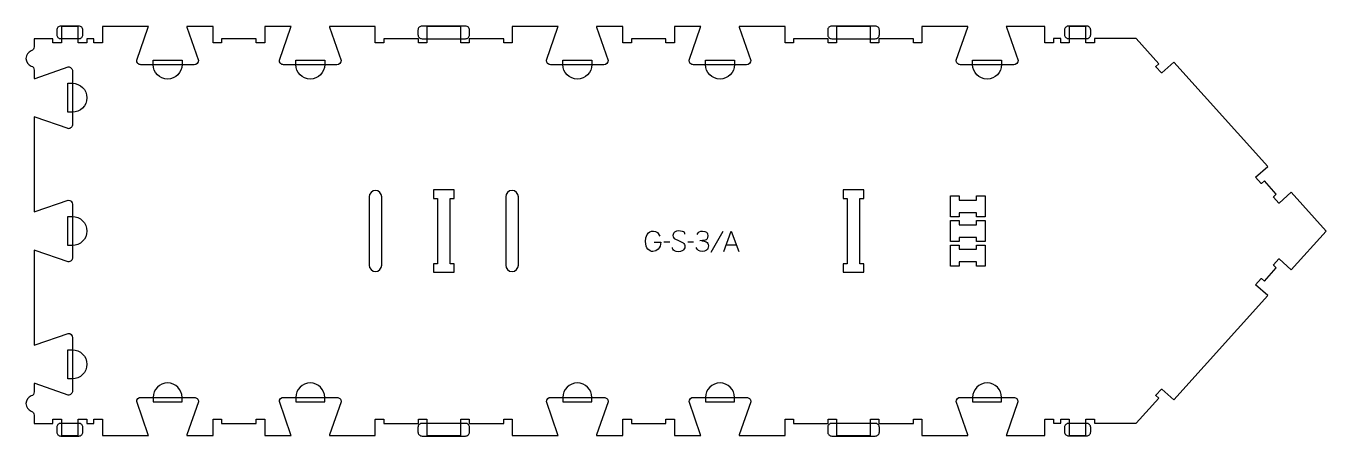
# Model space of a CAD drawing. Header units: millimetres. Extents: x -905 to 999, y -300 to 300.
import ezdxf

# ---------------------------------------------------------------- set-up
doc = ezdxf.new("R2010")
doc.units = ezdxf.units.MM
for name, color, linetype, true_color in [('1_ANYTOOL_1MMDEEP_LABELS_S', 2, 'Continuous', 0xffff00), ('3_ANYTOOL_CUTTHROUGH_INSID', 4, 'Continuous', 0x00ffff), ('4_ANYTOOL_CUTTHROUGH_OUTSI', 5, 'Continuous', 0x0000ff), ('5_ANYTOOL_HALF_MILL_9MM_IN', 3, 'Continuous', 0x00ff00)]:
    doc.layers.add(name, color=color, linetype=linetype, true_color=true_color)

msp = doc.modelspace()

# ---------------------------------------------------------------- linework, layer by layer
at = {"layer": '1_ANYTOOL_1MMDEEP_LABELS_S'}
for p, q in [((37.7, -16.1), (28.9, -16.2)), ((72.7, -16.1), (64, -16.2)), ((115.3, -0.5), (98.1, -31.2)), ((120.4, -20.4), (135.4, -20.4))]:
    msp.add_line(p, q, dxfattribs=at)
for points in [[(14.8, -16.2), (24.6, -16.2), (23.6, -22.2), (22.4, -24.5), (20.8, -26.5), (17.2, -29.1), (13.2, -30), (11.1, -29.8), (9.2, -29.2), (5.6, -26.5), (4.1, -24.5), (3, -22), (2.2, -15.5), (2.8, -10.2), (4.8, -5.1), (6.4, -2.8), (8.4, -1.3), (10.9, -0.3), (13.9, 0), (17.1, -0.6), (19.7, -2.3), (23.4, -7.4)], [(59.9, -4.6), (59.7, -3.2), (59.1, -2.1), (58.1, -1.2), (56.6, -0.6), (50.5, 0.3), (47.6, -0.1), (44.9, -1.5), (43.8, -2.5), (43.1, -3.7), (42.6, -5.1), (42.4, -6.7), (42.6, -8.3), (43.1, -9.7), (44, -10.8), (51.4, -14.6), (57.5, -17.5), (58.6, -18.5), (59.4, -19.7), (59.8, -21.2), (59.6, -24.7), (58.9, -26.2), (58, -27.5), (56.7, -28.5), (53.7, -29.9), (50.5, -30.3), (47.3, -30), (44.5, -28.8), (43.3, -27.9), (42.4, -26.8), (41.9, -25.6), (41.7, -24.1)], [(77.7, -4.9), (79.2, -2.8), (81, -1.2), (83.3, -0.3), (85.9, 0), (89, -0.5), (91.4, -1.9), (92.3, -2.9), (93, -4.2), (93.5, -7.2), (93.2, -9.7), (92.3, -11.5), (91, -12.7), (89.5, -13.5), (82, -14.2)], [(117, -30), (127.9, 0), (138.9, -30)], [(84.8, -14.2), (88.2, -14.8), (91.3, -16), (92.6, -16.9), (93.5, -18.1), (94.1, -19.7), (94.3, -21.6), (93.6, -25.4), (92.9, -26.9), (91.8, -28), (88.8, -29.5), (85, -30), (82.2, -29.6), (79.8, -28.6), (78, -26.8), (76.6, -24.3)]]:
    msp.add_lwpolyline(points, dxfattribs=at)
at = {"layer": '3_ANYTOOL_CUTTHROUGH_INSID'}
for points in [[(-383.9, -50), (-383.9, 50, 1), (-402.4, 50), (-402.4, -50, 1)], [(-202.4, -50, 1), (-183.9, -50), (-183.9, 50, 1), (-202.4, 50)]]:
    msp.add_lwpolyline(points, format="xyb", close=True, dxfattribs=at)
for points in [[(-277.9, 60.2), (-308.4, 60.2), (-308.4, 47.7), (-302.4, 47.7), (-302.4, -47.8), (-308.4, -47.8), (-308.4, -60.3), (-277.9, -60.3), (-277.9, -47.8), (-283.9, -47.8), (-283.9, 47.7), (-277.9, 47.7)], [(291.6, 60.2), (291.6, 47.7), (297.6, 47.7), (297.6, -47.8), (291.6, -47.8), (291.6, -60.3), (322.1, -60.3), (322.1, -47.8), (316.1, -47.8), (316.1, 47.7), (322.1, 47.7), (322.1, 60.2)], [(499.5, 51.2), (499.5, 20.7), (487, 20.7), (487, 26.7), (461.5, 26.7), (461.5, 20.7), (449, 20.7), (449, 51.2), (461.5, 51.2), (461.5, 45.2), (487, 45.2), (487, 51.2)], [(499.5, 15.2), (499.5, -15.3), (487, -15.3), (487, -9.3), (461.5, -9.3), (461.5, -15.3), (449, -15.3), (449, 15.2), (461.5, 15.2), (461.5, 9.2), (487, 9.2), (487, 15.2)], [(499.5, -20.8), (499.5, -51.3), (487, -51.3), (487, -45.3), (461.5, -45.3), (461.5, -51.3), (449, -51.3), (449, -20.8), (461.5, -20.8), (461.5, -26.8), (487, -26.8), (487, -20.8)]]:
    msp.add_lwpolyline(points, close=True, dxfattribs=at)
at = {"layer": '4_ANYTOOL_CUTTHROUGH_OUTSI'}
msp.add_lwpolyline([(-891.5, 223.2), (-843.2, 240.1), (-843.1, 240.1, -0.414214), (-836.9, 233.9), (-836.9, 155.9, -0.414214), (-843.1, 149.6), (-843.2, 149.7), (-891.5, 166.6), (-892.9, 166.8), (-892.9, 28.1), (-891.5, 28.3), (-843.1, 45.2), (-840.8, 44.8), (-838.7, 43.4), (-837.3, 41.3), (-836.9, 39), (-836.9, -39, -0.419618), (-843.2, -45.2), (-891.5, -28.3), (-892.9, -28.1), (-892.9, -166.8), (-891.5, -166.6), (-843.1, -149.7), (-840.8, -150.1), (-838.7, -151.5), (-837.3, -153.6), (-836.9, -155.9), (-836.9, -233.9, -0.419618), (-843.2, -240.1), (-891.5, -223.2), (-892.9, -223), (-892.9, -235.4, -0.317837), (-897.1, -241.3, 0.707107), (-897.1, -263.5, -0.317837), (-892.9, -269.3), (-892.9, -281.3), (-865.4, -281.3), (-865.4, -275.5, -0.414214), (-865.1, -275.3), (-853.1, -275.3, -0.414214), (-852.9, -275.5), (-852.9, -299.3), (-828.4, -299.3), (-828.4, -275.5, -0.414214), (-828.1, -275.3), (-816.1, -275.3, -0.414214), (-815.9, -275.5), (-815.9, -281.3), (-805.4, -281.3), (-805.4, -275.5, -0.414214), (-805.1, -275.3), (-793.1, -275.3, -0.414214), (-792.9, -275.5), (-792.9, -299.3), (-725.7, -299.3), (-725.9, -297.9), (-742.8, -249.5), (-742.4, -247.2), (-741, -245.1), (-738.9, -243.7), (-736.6, -243.3), (-658.6, -243.3, -0.419618), (-652.4, -249.6), (-669.3, -297.9), (-669.5, -299.3), (-630.9, -299.3), (-630.9, -275.5, -0.414214), (-630.6, -275.3), (-618.6, -275.3, -0.414214), (-618.4, -275.5), (-618.4, -281.3), (-567.9, -281.3), (-567.9, -275.5, -0.414214), (-567.6, -275.3), (-555.6, -275.3, -0.414214), (-555.4, -275.5), (-555.4, -299.3), (-516.8, -299.3), (-517, -297.9), (-533.9, -249.5), (-533.5, -247.2), (-532.1, -245.1), (-530, -243.7), (-527.7, -243.3), (-449.7, -243.3, -0.419618), (-443.5, -249.6), (-460.4, -297.9), (-460.6, -299.3), (-393.4, -299.3), (-393.4, -275.5, -0.414214), (-393.1, -275.3), (-381.1, -275.3, -0.414214), (-380.9, -275.5), (-380.9, -281.3), (-330.4, -281.3), (-330.4, -275.5, -0.414214), (-330.1, -275.3), (-318.1, -275.3, -0.414214), (-317.9, -275.5), (-317.9, -299.3), (-268.4, -299.3), (-268.4, -275.5, -0.414214), (-268.1, -275.3), (-256.1, -275.3, -0.414214), (-255.9, -275.5), (-255.9, -281.3), (-205.4, -281.3), (-205.4, -275.5, -0.414214), (-205.1, -275.3), (-193.1, -275.3, -0.414214), (-192.9, -275.5), (-192.9, -299.3), (-125.7, -299.3), (-125.9, -297.9), (-142.8, -249.5), (-142.4, -247.2), (-141, -245.1), (-138.9, -243.7), (-136.6, -243.3), (-58.6, -243.3, -0.419618), (-52.4, -249.6), (-69.3, -297.9), (-69.5, -299.3), (-30.9, -299.3), (-30.9, -275.5, -0.414214), (-30.6, -275.3), (-18.6, -275.3, -0.414214), (-18.4, -275.5), (-18.4, -281.3), (32.1, -281.3), (32.1, -275.5, -0.414214), (32.4, -275.3), (44.4, -275.3, -0.414214), (44.6, -275.5), (44.6, -299.3), (83.2, -299.3), (83, -297.9), (66.1, -249.5), (66.5, -247.2), (67.9, -245.1), (70, -243.7), (72.3, -243.3), (150.3, -243.3, -0.419618), (156.5, -249.6), (139.6, -297.9), (139.4, -299.3), (206.6, -299.3), (206.6, -275.5, -0.414214), (206.9, -275.3), (218.9, -275.3, -0.414214), (219.1, -275.5), (219.1, -281.3), (269.6, -281.3), (269.6, -275.5, -0.414214), (269.9, -275.3), (281.9, -275.3, -0.414214), (282.1, -275.5), (282.1, -299.3), (331.6, -299.3), (331.6, -275.5, -0.414214), (331.9, -275.3), (343.9, -275.3, -0.414214), (344.1, -275.5), (344.1, -281.3), (394.6, -281.3), (394.6, -275.5, -0.414214), (394.9, -275.3), (406.9, -275.3, -0.414214), (407.1, -275.5), (407.1, -299.3), (474.3, -299.3), (474.1, -297.9), (457.2, -249.5), (457.6, -247.2), (459, -245.1), (461.1, -243.7), (463.4, -243.3), (541.4, -243.3, -0.419618), (547.6, -249.6), (530.7, -297.9), (530.5, -299.3), (587.2, -299.2), (587.2, -275.5, -0.414213), (587.4, -275.2), (599.4, -275.2, -0.414215), (599.7, -275.5), (599.7, -281.2), (610.2, -281.2), (610.2, -275.5, -0.414214), (610.4, -275.2), (622.4, -275.2, -0.414214), (622.7, -275.5), (622.7, -299.2), (647.2, -299.2), (647.2, -275.5, -0.414214), (647.4, -275.2), (659.4, -275.2, -0.414214), (659.7, -275.5), (659.7, -281.2), (720.8, -281.2), (754, -244.4), (749.7, -240.5, -0.414214), (749.7, -240.2), (757.7, -231.3, -0.414213), (758.1, -231.2), (775.7, -247.1), (913.4, -94.2), (895.7, -78.8), (895.7, -78.7), (895.7, -78.6), (895.7, -78.5), (903.8, -69.6, -0.414214), (904.1, -69.6), (908.4, -73.4), (925.9, -53.9), (921.6, -50.1, -0.41422), (921.6, -49.7), (929.6, -40.8, -0.414207), (930, -40.8), (947.6, -56.7), (998.7, 0), (947.6, 56.7), (930, 40.8, -0.414231), (929.6, 40.8), (921.6, 49.7, -0.414196), (921.6, 50.1), (925.9, 53.9), (908.4, 73.4), (904.1, 69.6, -0.414214), (903.8, 69.6), (895.7, 78.5), (895.7, 78.6), (895.7, 78.7), (895.7, 78.8), (913.4, 94.2), (775.7, 247.1), (758.1, 231.2, -0.414213), (757.7, 231.3), (749.7, 240.2, -0.414214), (749.7, 240.5), (754, 244.4), (720.8, 281.3), (659.7, 281.3), (659.7, 275.5, -0.414214), (659.4, 275.3), (647.4, 275.3, -0.414214), (647.2, 275.5), (647.2, 299.3), (622.7, 299.3), (622.7, 275.5, -0.414214), (622.4, 275.3), (610.4, 275.3, -0.414214), (610.2, 275.5), (610.2, 281.3), (599.7, 281.3), (599.7, 275.5, -0.414214), (599.4, 275.3), (587.4, 275.3, -0.414214), (587.2, 275.5), (587.2, 299.3), (530.5, 299.2), (530.7, 297.9), (547.7, 249.5), (547.2, 247.2), (545.8, 245.1), (543.7, 243.7), (541.4, 243.2), (463.4, 243.2, -0.419618), (457.2, 249.6), (474.1, 297.9), (474.3, 299.2), (407.1, 299.2), (407.1, 275.5, -0.414214), (406.9, 275.2), (394.9, 275.2, -0.414214), (394.6, 275.5), (394.6, 281.2), (344.1, 281.2), (344.1, 275.5, -0.414214), (343.9, 275.2), (331.9, 275.2, -0.414214), (331.6, 275.5), (331.6, 299.2), (282.1, 299.2), (282.1, 275.5, -0.414214), (281.9, 275.2), (269.9, 275.2, -0.414214), (269.6, 275.5), (269.6, 281.2), (219.1, 281.2), (219.1, 275.5, -0.414214), (218.9, 275.2), (206.9, 275.2, -0.414214), (206.6, 275.5), (206.6, 299.2), (139.4, 299.2), (139.6, 297.9), (156.6, 249.5), (156.1, 247.2), (154.7, 245.1), (152.6, 243.7), (150.3, 243.2), (72.3, 243.2, -0.419618), (66.1, 249.6), (83, 297.9), (83.2, 299.2), (44.6, 299.2), (44.6, 275.5, -0.414214), (44.4, 275.2), (32.4, 275.2, -0.414214), (32.1, 275.5), (32.1, 281.2), (-18.4, 281.2), (-18.4, 275.5, -0.414214), (-18.6, 275.2), (-30.6, 275.2, -0.414214), (-30.9, 275.5), (-30.9, 299.2), (-69.5, 299.2), (-69.3, 297.9), (-52.3, 249.5), (-52.8, 247.2), (-54.2, 245.1), (-56.3, 243.7), (-58.6, 243.2), (-136.6, 243.2, -0.419618), (-142.8, 249.6), (-125.9, 297.9), (-125.7, 299.2), (-192.9, 299.2), (-192.9, 275.5, -0.414214), (-193.1, 275.2), (-205.1, 275.2, -0.414214), (-205.4, 275.5), (-205.4, 281.2), (-255.9, 281.2), (-255.9, 275.5, -0.414214), (-256.1, 275.2), (-268.1, 275.2, -0.414214), (-268.4, 275.5), (-268.4, 299.2), (-317.9, 299.2), (-317.9, 275.5, -0.414214), (-318.1, 275.2), (-330.1, 275.2, -0.414214), (-330.4, 275.5), (-330.4, 281.2), (-380.9, 281.2), (-380.9, 275.5, -0.414214), (-381.1, 275.2), (-393.1, 275.2, -0.414214), (-393.4, 275.5), (-393.4, 299.2), (-460.6, 299.2), (-460.4, 297.9), (-443.4, 249.5), (-443.9, 247.2), (-445.3, 245.1), (-447.4, 243.7), (-449.7, 243.2), (-527.7, 243.2, -0.419618), (-533.9, 249.6), (-517, 297.9), (-516.8, 299.2), (-555.4, 299.2), (-555.4, 275.5, -0.414214), (-555.6, 275.2), (-567.6, 275.2, -0.414214), (-567.9, 275.5), (-567.9, 281.2), (-618.4, 281.2), (-618.4, 275.5, -0.414214), (-618.6, 275.2), (-630.6, 275.2, -0.414214), (-630.9, 275.5), (-630.9, 299.2), (-669.5, 299.2), (-669.3, 297.9), (-652.3, 249.5), (-652.8, 247.2), (-654.2, 245.1), (-656.3, 243.7), (-658.6, 243.2), (-736.6, 243.2, -0.419618), (-742.8, 249.6), (-725.9, 297.9), (-725.7, 299.2), (-792.9, 299.2), (-792.9, 275.5, -0.414214), (-793.1, 275.2), (-805.1, 275.2, -0.414214), (-805.4, 275.5), (-805.4, 281.2), (-815.9, 281.2), (-815.9, 275.5, -0.414214), (-816.1, 275.2), (-828.1, 275.2, -0.414214), (-828.4, 275.5), (-828.4, 299.2), (-852.9, 299.2), (-852.9, 275.5, -0.414214), (-853.1, 275.2), (-865.1, 275.2, -0.414214), (-865.4, 275.5), (-865.4, 281.2), (-892.9, 281.2), (-892.9, 269.3, -0.317837), (-897.1, 263.5, 0.707107), (-897.1, 241.3, -0.317837), (-892.9, 235.4), (-892.9, 223)], format="xyb", close=True, dxfattribs=at)
at = {"layer": '5_ANYTOOL_HALF_MILL_9MM_IN'}
for points in [[(-853.8, 299.7, 0.414214), (-859.8, 293.7), (-859.8, 287.3, 0.414214), (-853.8, 281.3), (-827.5, 281.3, 0.414214), (-821.5, 287.3), (-821.5, 293.7, 0.414214), (-827.5, 299.7)], [(-325, 299.7, 0.414214), (-331, 293.7), (-331, 287.2, 0.414214), (-325, 281.2), (-261.3, 281.2, 0.414214), (-255.3, 287.2), (-255.3, 293.7, 0.414214), (-261.3, 299.7)], [(275, 299.7, 0.414214), (269, 293.7), (269, 287.2, 0.414214), (275, 281.2), (338.7, 281.2, 0.414214), (344.7, 287.2), (344.7, 293.7, 0.414214), (338.7, 299.7)], [(621.8, 299.8, 0.414214), (615.8, 293.8), (615.8, 287.3, 0.414214), (621.8, 281.3), (648.1, 281.3, 0.414214), (654.1, 287.3), (654.1, 293.8, 0.414214), (648.1, 299.8)], [(-676.3, 243.5, -1), (-718.8, 243.5), (-718.8, 249.7), (-676.3, 249.7)], [(-467.4, 243.5, -1), (-509.9, 243.5), (-509.9, 249.7), (-467.4, 249.7)], [(-76.3, 243.5, -1), (-118.8, 243.5), (-118.8, 249.7), (-76.3, 249.7)], [(132.6, 243.5, -1), (90.1, 243.5), (90.1, 249.7), (132.6, 249.7)], [(523.7, 243.5, -1), (481.2, 243.5), (481.2, 249.7), (523.7, 249.7)], [(-837.1, 216.1, -1), (-837.1, 173.6), (-843.4, 173.6), (-843.4, 216.1)], [(-837.1, 21.2, -1), (-837.1, -21.3), (-843.4, -21.3), (-843.4, 21.2)], [(-837.1, -173.7, -1), (-837.1, -216.2), (-843.4, -216.2), (-843.4, -173.7)], [(-676.3, -243.5, 1), (-718.8, -243.5), (-718.8, -249.8), (-676.3, -249.8)], [(-467.4, -243.5, 1), (-509.9, -243.5), (-509.9, -249.8), (-467.4, -249.8)], [(-76.3, -243.5, 1), (-118.8, -243.5), (-118.8, -249.8), (-76.3, -249.8)], [(132.6, -243.5, 1), (90.1, -243.5), (90.1, -249.8), (132.6, -249.8)], [(523.7, -243.5, 1), (481.2, -243.5), (481.2, -249.8), (523.7, -249.8)], [(-853.8, -281.3, 0.414214), (-859.8, -287.3), (-859.8, -293.8, 0.414214), (-853.8, -299.8), (-827.5, -299.8, 0.414214), (-821.5, -293.8), (-821.5, -287.3, 0.414214), (-827.5, -281.3)], [(-325, -281.3, 0.414214), (-331, -287.3), (-331, -293.8, 0.414214), (-325, -299.8), (-261.3, -299.8, 0.414214), (-255.3, -293.8), (-255.3, -287.3, 0.414214), (-261.3, -281.3)], [(275, -281.3, 0.414214), (269, -287.3), (269, -293.8, 0.414214), (275, -299.8), (338.7, -299.8, 0.414214), (344.7, -293.8), (344.7, -287.3, 0.414214), (338.7, -281.3)], [(621.8, -281.3, 0.414214), (615.8, -287.3), (615.8, -293.7, 0.414214), (621.8, -299.7), (648.1, -299.7, 0.414214), (654.1, -293.7), (654.1, -287.3, 0.414214), (648.1, -281.3)]]:
    msp.add_lwpolyline(points, format="xyb", close=True, dxfattribs=at)

doc.saveas('drawing.dxf')
